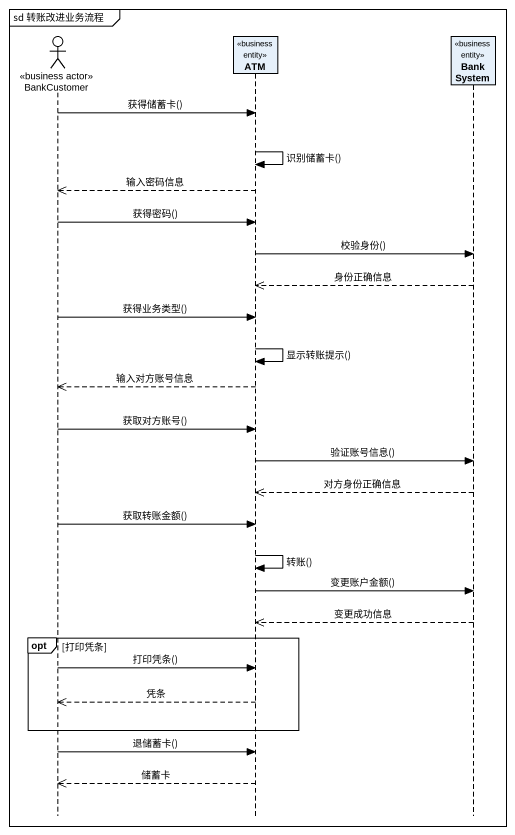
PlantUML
@startuml
mainframe sd 转账改进业务流程
hide footbox
actor BankCustomer <<business actor>>
participant ATM <<business entity>>
participant BankSystem <<business entity>>

BankCustomer -> ATM : 获得储蓄卡()
ATM -> ATM : 识别储蓄卡()
ATM -->> BankCustomer : 输入密码信息
BankCustomer -> ATM : 获得密码()
ATM -> BankSystem : 校验身份()
BankSystem -->> ATM : 身份正确信息
BankCustomer -> ATM : 获得业务类型()
ATM -> ATM : 显示转账提示()
ATM -->> BankCustomer : 输入对方账号信息
BankCustomer -> ATM : 获取对方账号()
ATM -> BankSystem : 验证账号信息()
BankSystem -->> ATM : 对方身份正确信息
BankCustomer -> ATM : 获取转账金额()
ATM -> ATM : 转账()
ATM -> BankSystem : 变更账户金额()
BankSystem -->> ATM : 变更成功信息
opt 打印凭条
  BankCustomer -> ATM : 打印凭条()
  ATM -->> BankCustomer : 凭条
end
BankCustomer -> ATM : 退储蓄卡()
ATM -->> BankCustomer : 储蓄卡
@enduml
